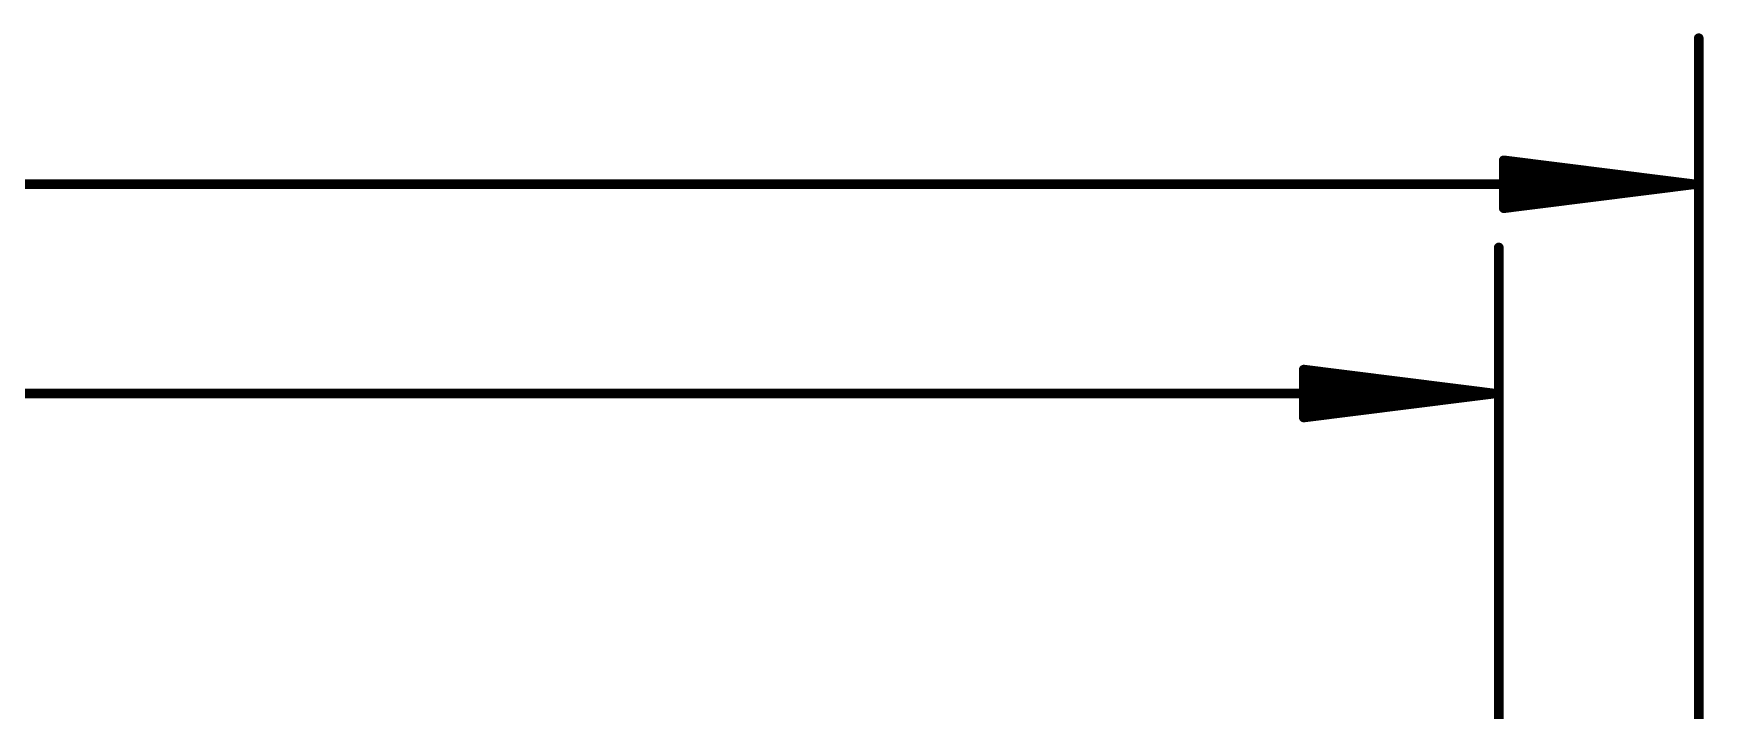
# Model space of a CAD drawing. Extents: x -6 to 62.2, y -4.9 to 32.6.
# Drawn here: x 28.59 to 50.86, y 23.2 to 32.24 of the extents above; entities that cross this region are included whole.
import ezdxf

# ---------------------------------------------------------------- set-up
doc = ezdxf.new("R2010")
doc.units = 0
doc.layers.add('47', color=253, linetype='CONTINUOUS')

msp = doc.modelspace()

# ---------------------------------------------------------------- linework, layer by layer
at = {"layer": '47', "const_width": 0.13}
for points in [[(50.8, 10.795), (50.8, 32.176)], [(50.735, 30.226), (48.2, 30.5452)], [(48.2, 30.5452), (48.2, 29.9068)], [(50.735, 30.226), (48.2, 30.486)], [(50.735, 30.226), (48.2, 30.356)], [(0.065, 30.226), (50.735, 30.226)], [(48.2, 29.9068), (50.735, 30.226)], [(48.2, 30.096), (50.735, 30.226)], [(48.2, 29.966), (50.735, 30.226)], [(48.133, 20.32), (48.133, 29.382)], [(48.068, 27.432), (45.533, 27.7512)], [(45.533, 27.7512), (45.533, 27.1128)], [(48.068, 27.432), (45.533, 27.692)], [(48.068, 27.432), (45.533, 27.562)], [(2.605, 27.432), (48.068, 27.432)], [(45.533, 27.1128), (48.068, 27.432)], [(45.533, 27.302), (48.068, 27.432)], [(45.533, 27.172), (48.068, 27.432)]]:
    msp.add_lwpolyline(points, dxfattribs=at)
at = {"layer": '47', "const_width": 0.065}
for points in [[(50.8325, 32.176, 1), (50.7675, 32.176)], [(48.2041, 30.5775, 1), (48.1959, 30.513)], [(48.2325, 30.5452, 1), (48.1675, 30.5452)], [(48.2033, 30.5183, 1), (48.1967, 30.4537)], [(48.2017, 30.3885, 1), (48.1983, 30.3235)], [(48.1983, 30.1285, 1), (48.2017, 30.0635)], [(50.7391, 30.1938, 1), (50.7309, 30.2582)], [(50.7309, 30.1938, 1), (50.7391, 30.2582)], [(50.7383, 30.1937, 1), (50.7317, 30.2583)], [(50.7317, 30.1937, 1), (50.7383, 30.2583)], [(50.7333, 30.1935, 1), (50.7367, 30.2585)], [(50.7367, 30.1935, 1), (50.7333, 30.2585)], [(50.735, 30.1935, 1), (50.735, 30.2585)], [(48.1967, 29.9983, 1), (48.2033, 29.9337)], [(48.1959, 29.939, 1), (48.2041, 29.8745)], [(48.1675, 29.9068, 1), (48.2325, 29.9068)], [(48.1655, 29.382, 1), (48.1005, 29.382)], [(45.5371, 27.7835, 1), (45.5289, 27.719)], [(45.5655, 27.7512, 1), (45.5005, 27.7512)], [(45.5363, 27.7243, 1), (45.5297, 27.6597)], [(45.5347, 27.5945, 1), (45.5313, 27.5295)], [(48.0721, 27.3998, 1), (48.0639, 27.4642)], [(48.0639, 27.3998, 1), (48.0721, 27.4642)], [(48.0713, 27.3997, 1), (48.0647, 27.4643)], [(48.0647, 27.3997, 1), (48.0713, 27.4643)], [(48.0663, 27.3995, 1), (48.0697, 27.4645)], [(48.0697, 27.3995, 1), (48.0663, 27.4645)], [(48.068, 27.3995, 1), (48.068, 27.4645)], [(45.5313, 27.3345, 1), (45.5347, 27.2695)], [(45.5297, 27.2043, 1), (45.5363, 27.1397)], [(45.5289, 27.145, 1), (45.5371, 27.0805)], [(45.5005, 27.1128, 1), (45.5655, 27.1128)]]:
    msp.add_lwpolyline(points, format="xyb", dxfattribs=at)

doc.saveas('drawing.dxf')
